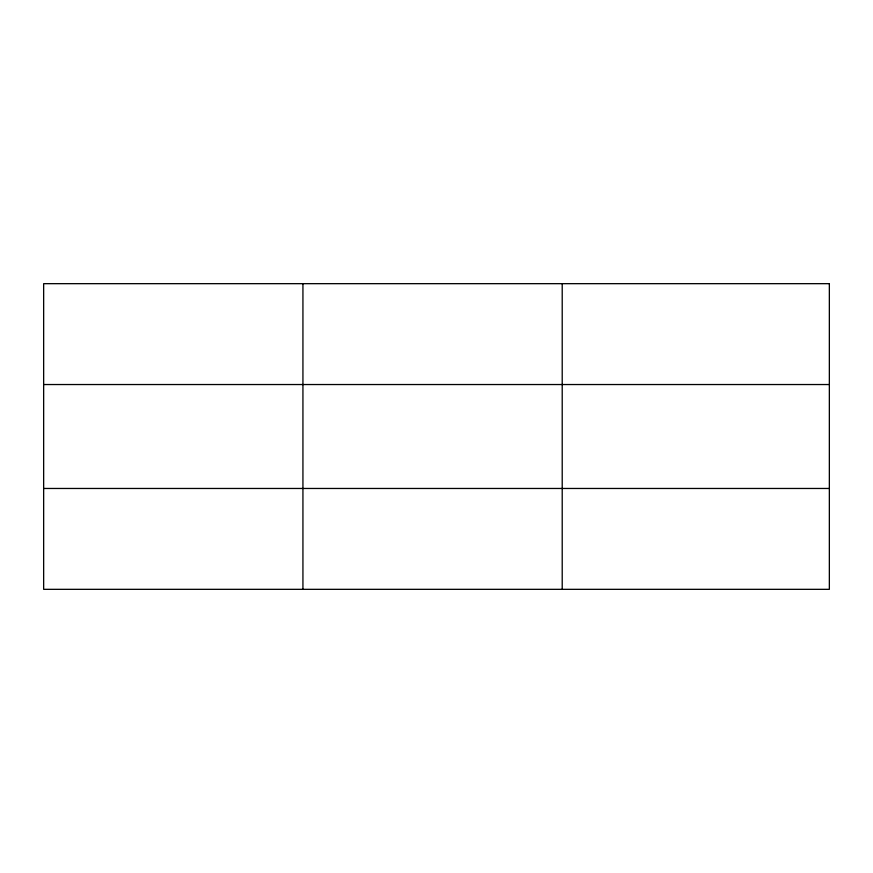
<?xml version="1.0" encoding="UTF-8"?>
<svg xmlns="http://www.w3.org/2000/svg" width="873" height="873" viewBox="0 0 873 873"><rect width="100%" height="100%" fill="white"/><g stroke="black" fill="none" stroke-linecap="round" stroke-linejoin="round"><path stroke-width="1.31" d="M302.931 283.67L302.931 589.33M562.212 283.67L562.212 589.33M43.65 384.535L829.35 384.535M43.65 488.465L829.35 488.465M829.35 283.67L829.35 589.33L43.65 589.33L43.65 283.67L829.35 283.67"/></g></svg>
